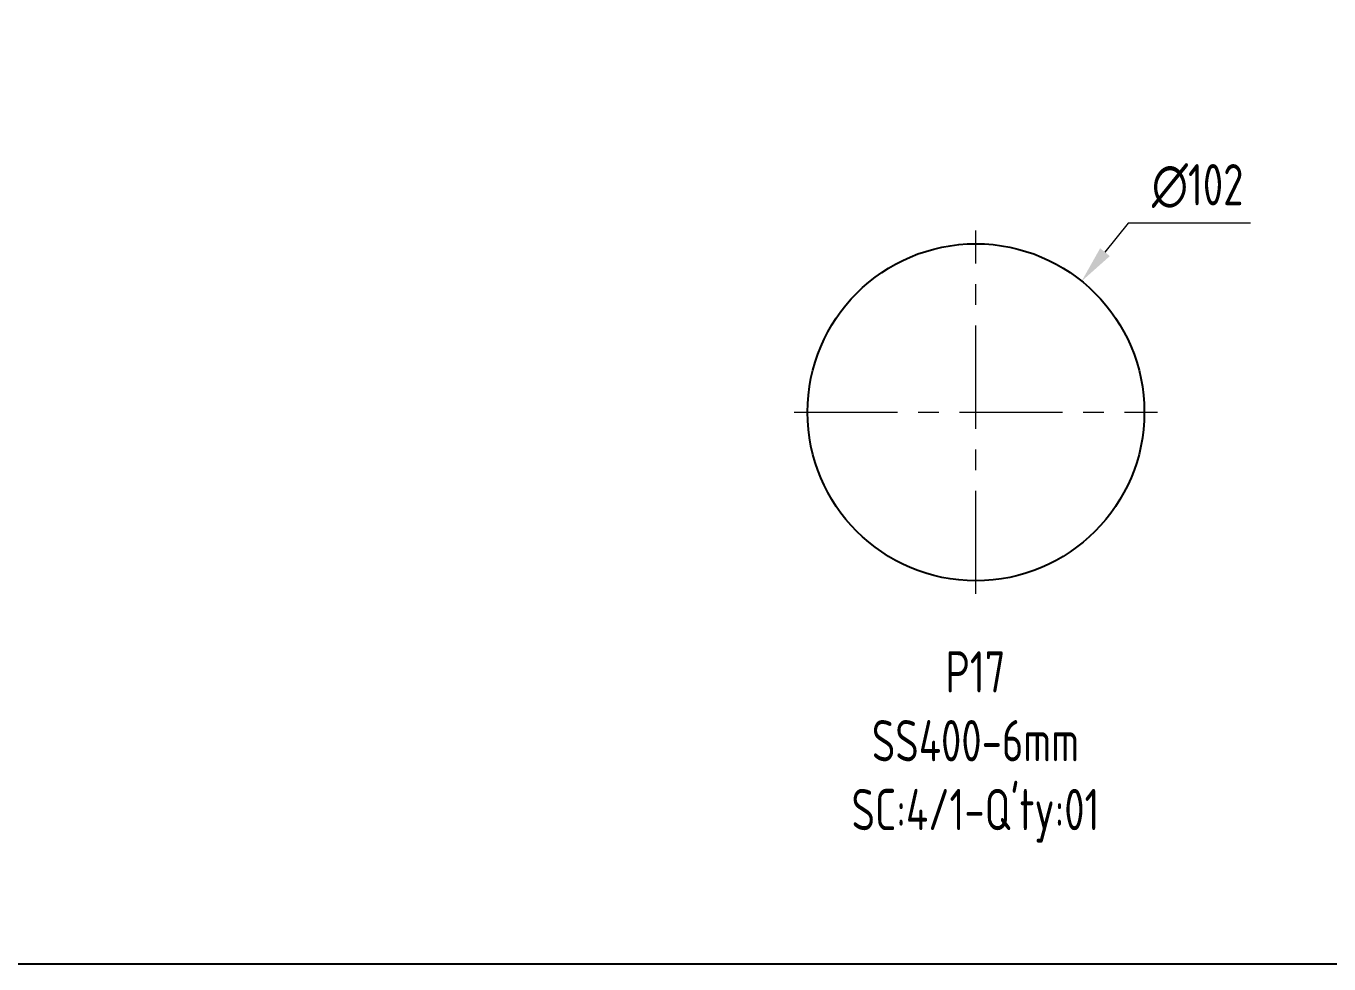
# Model space of a CAD drawing. Header units: millimetres. Extents: x -46397 to 283259, y -8690 to 23983.
# Drawn here: x 167716 to 169295, y -1903 to -767 of the extents above; entities that cross this region are included whole.
import ezdxf

# ---------------------------------------------------------------- set-up
doc = ezdxf.new("R2010")
doc.units = ezdxf.units.MM
doc.linetypes.add('CENTER', pattern=[2, 1.25, -0.25, 0.25, -0.25])
doc.layers.get('Defpoints').update_dxf_attribs({"lineweight": 0})
for name, color, linetype, lineweight in [('Dtext', 255, 'Continuous', 20), ('DUONGCHINH', 7, 'Continuous', 25), ('DUONGTAM', 1, 'CENTER', 0), ('PHANTOM 2', 8, 'Continuous', 0)]:
    doc.layers.add(name, color=color, linetype=linetype, lineweight=lineweight)
doc.styles.add('Chu va so', font='arial.ttf')
doc.styles.add('GHI CHÚ 1', font='isocp_IV25.ttf', dxfattribs={"width": 0.8})
doc.styles.get("Standard").update_dxf_attribs({"font": 'isocp.shx', "width": 0.8})
doc.styles.add('TCVN', font='arial.ttf')
doc.dimstyles.new('1-30SCALE', dxfattribs={"dimtxt": 75, "dimasz": 75, "dimexe": 37.5, "dimexo": 30, "dimgap": 30, "dimtad": 1, "dimtoh": 1, "dimdec": 0, "dimdsep": 46, "dimtxsty": 'GHI CHÚ 1', "dimcen": 0.09, "dimclrd": 256, "dimclre": 256, "dimclrt": 2, "dimadec": 0, "dimazin": 0, "dimtfac": 1, "dimtdec": 0, "dimtofl": 0, "dimtmove": 0, "dimatfit": 3, "dimfxl": 1, "dimlwd": 0, "dimlwe": 0, "dimarcsym": 0})

# ---------------------------------------------------------------- blocks, each defined once
blk = doc.blocks.new('*D684')
at = {"layer": 'Defpoints', "color": 0, "transparency": 16777216}
for p in [(168995, -1076), (168738.8, -1393.5)]:
    blk.add_point(p, dxfattribs=at)
at = {"layer": 'PHANTOM 2', "linetype": 'Continuous', "lineweight": 0, "transparency": 16777216}
for p, q in [((169051.5, -1005.9), (169023.2, -1040.9)), ((169199.5, -1005.9), (169051.5, -1005.9))]:
    blk.add_line(p, q, dxfattribs=at)
at = {"layer": 'PHANTOM 2', "lineweight": 0, "transparency": 16777216}
for p, q in [((168866.8, -1234.7), (168867, -1234.7)), ((168866.9, -1234.8), (168866.9, -1234.7))]:
    blk.add_line(p, q, dxfattribs=at)
at = {"layer": 'PHANTOM 2', "transparency": 16777216}
blk.add_solid([(169017.4, -1036.2), (169029.1, -1045.7), (168995, -1076)], dxfattribs=at)
at = {"layer": 'PHANTOM 2', "color": 2, "transparency": 16777216, "insert": (169135.5, -960.9), "char_height": 50, "attachment_point": 5, "style": 'GHI CHÚ 1'}
blk.add_mtext('∅102', dxfattribs=at)
blk = doc.blocks.new('*U1813')
at = {"lineweight": 25}
for points in [[(0, 0), (9003.9, 0), (9003.9, 5898), (0, 5898)], [(0, 0), (6807.8, 0), (6807.8, 5898), (0, 5898)]]:
    blk.add_lwpolyline(points, close=True, dxfattribs=at)
at = {"layer": 'Dtext', "ltscale": 0.1}
for tag, p, height, style in [('FOR_APPROVAL3', (7258, 2212.5, -0.4), 47.1, 'TCVN'), ('REV_3', (6865.8, 2215.3), 39.2, 'TCVN'), ('REV_2', (6865.8, 2068.9), 39.2, 'TCVN'), ('FOR_APPROVAL2', (7258, 2066.1, -0.4), 47.1, 'TCVN'), ('FOR_APPROVAL1', (7258, 1919.7, -0.3), 47.1, 'TCVN'), ('REV_1', (6865.8, 1922.5), 39.2, 'TCVN'), ('REV_0', (6865.8, 1776.1), 39.2, 'TCVN'), ('NGUOI_VE', (7675.9, 1774, -0.3), 47.1, 'TCVN'), ('NGUOI_KIEM_2', (8091.7, 1774, -0.4), 47.1, 'TCVN'), ('NGUOI_DUYET', (8594, 1774, -0.4), 47.1, 'TCVN'), ('1.1_A4', (8619.2, 89.3, -0.4), 47.1, 'Chu va so'), ('A4_A4', (8775.8, 89.3, -0.4), 47.1, 'Chu va so'), ('REV.', (8904.8, 89.3, -0.4), 47.1, 'Chu va so')]:
    blk.add_attdef(tag, p, '', height=height, dxfattribs=dict(at, style=style))
for tag, p, height, style, width in [('NGAY_REV03', (6965.2, 2212.5, -0.4), 40.8, 'TCVN', 0.95), ('NGAY_REV02', (6965.2, 2066.1, -0.4), 40.8, 'TCVN', 0.95), ('NGAY_REV01', (6965.2, 1919.7, -0.4), 40.8, 'TCVN', 0.95), ('NGAY_REV0', (6965.2, 1773.3, -0.4), 40.8, 'TCVN', 0.95), ('DWD.NO', (6961.6, 38.2, -0.4), 62.7, 'Chu va so', 0.85)]:
    blk.add_attdef(tag, p, '', height=height, dxfattribs=dict(at, style=style, width=width))
at = {"layer": 'Dtext', "lineweight": 25, "ltscale": 0.1, "style": 'Chu va so'}
for tag, p, height in [('PROJECT_CODE', (7415.1, 737.3), 94.1), ('TITLE1', (7007.5, 562.2, -0.4), 62.7), ('TITLE2', (7007.5, 414.7, -0.4), 62.7), ('TITLE3', (7007.5, 268.3, -0.4), 62.7)]:
    blk.add_attdef(tag, p, '', height=height, dxfattribs=at)

msp = doc.modelspace()

# ---------------------------------------------------------------- linework, layer by layer
at = {"layer": 'DUONGCHINH'}
msp.add_circle((168866.9, -1234.74), 204, dxfattribs=at)
at = {"layer": 'DUONGTAM', "ltscale": 100}
for p, q in [((168866.9, -1454.74), (168866.9, -1014.74)), ((168646.9, -1234.74), (169086.9, -1234.74))]:
    msp.add_line(p, q, dxfattribs=at)

# ---------------------------------------------------------------- texts
at = {"color": 3, "insert": (168633.59, -1524.02, -3), "char_height": 50, "attachment_point": 1}
msp.add_mtext_dynamic_manual_height_columns("\\A1;\\pxqc;P17\\PSS400-6mm\\PSC:4/1-Q'ty:01", width=465.6456, gutter_width=37.5, heights=[0], dxfattribs=at)

# ---------------------------------------------------------------- dimensions: what is measured, and where the dimension line sits
at = {"layer": 'PHANTOM 2'}
dim = msp.add_diameter_dim_2p(p1=(168738.81, -1393.52), p2=(168994.98, -1075.97), dimstyle='1-30SCALE', override={"dimtxt": 50, "dimasz": 45, "dimexe": 20, "dimexo": 20, "dimgap": 20, "dimlfac": 0.25, "dimtmove": 1}, dxfattribs=at)
dim.commit()
dim.dimension.update_dxf_attribs({"geometry": '*D684', "text_midpoint": (169135.49, -960.92)})

# ---------------------------------------------------------------- next in the draw order: block references
at = {"xscale": 0.9084576280678549, "yscale": 0.9084576280678549, "zscale": 0.9084576280678549}
msp.add_blockref('*U1813', (164521.89, -1902.62), dxfattribs=at)

doc.saveas('drawing.dxf')
